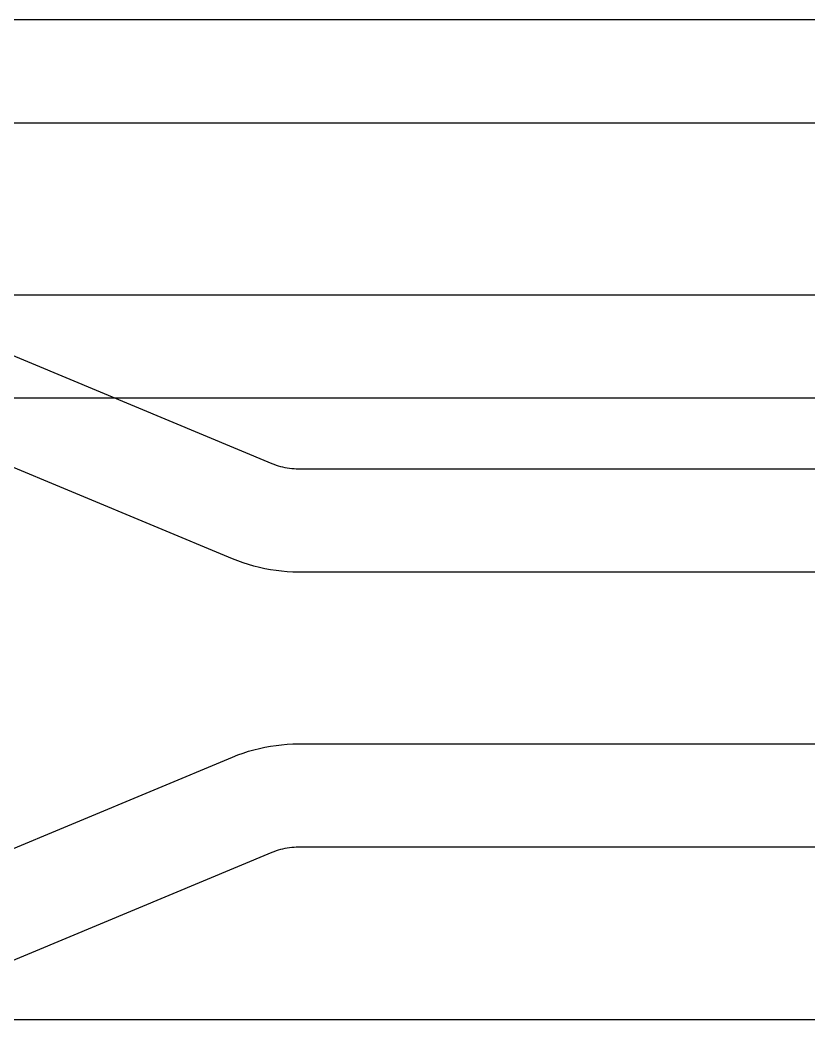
# Model space of a CAD drawing. Header units: millimetres. Extents: x 586 to 986, y -25 to 475.
# Drawn here: x 832.4 to 878.4, y 48.5 to 106.7 of the extents above; entities that cross this region are included whole.
import ezdxf

# ---------------------------------------------------------------- set-up
doc = ezdxf.new("R2010")
doc.units = ezdxf.units.MM
doc.header["$MEASUREMENT"] = 0
doc.layers.add('auxiliares', color=4, linetype='Continuous', true_color=0x00ffff)
doc.layers.add('corte', color=1, linetype='Continuous', true_color=0xff0000)

msp = doc.modelspace()

# ---------------------------------------------------------------- linework, layer by layer
at = {"layer": 'auxiliares'}
for p, q in [((892.347, 106.724), (820.088, 106.724)), ((847.118, 80.887), (827.34, 89.128)), ((820.343, 84.724), (892.347, 84.724)), ((847.24, 80.839), (847.118, 80.887)), ((847.364, 80.794), (847.24, 80.839)), ((847.489, 80.754), (847.364, 80.794)), ((847.616, 80.717), (847.489, 80.754)), ((847.743, 80.685), (847.616, 80.717)), ((847.872, 80.657), (847.743, 80.685)), ((848.001, 80.634), (847.872, 80.657)), ((848.132, 80.614), (848.001, 80.634)), ((848.262, 80.599), (848.132, 80.614)), ((848.393, 80.588), (848.262, 80.599)), ((848.525, 80.582), (848.393, 80.588)), ((848.656, 80.58), (848.525, 80.582)), ((920.66, 80.58), (848.656, 80.58)), ((827.34, 50.031), (847.118, 58.272)), ((847.118, 58.272), (847.24, 58.321)), ((847.24, 58.321), (847.364, 58.365)), ((847.364, 58.365), (847.489, 58.406)), ((847.489, 58.406), (847.616, 58.442)), ((847.616, 58.442), (847.743, 58.474)), ((847.743, 58.474), (847.872, 58.502)), ((847.872, 58.502), (848.001, 58.526)), ((848.001, 58.526), (848.132, 58.545)), ((848.132, 58.545), (848.262, 58.56)), ((848.262, 58.56), (848.393, 58.571)), ((848.393, 58.571), (848.525, 58.578)), ((848.525, 58.578), (848.656, 58.58)), ((848.656, 58.58), (920.916, 58.58)), ((892.347, 48.503), (820.088, 48.503))]:
    msp.add_line(p, q, dxfattribs=at)
at = {"layer": 'corte', "linetype": 'Continuous', "lineweight": 25}
for p, q in [((892.347, 100.724), (820.088, 100.724)), ((820.343, 90.724), (892.347, 90.724)), ((844.81, 75.349), (825.033, 83.59)), ((845.116, 75.227), (844.81, 75.349)), ((845.426, 75.116), (845.116, 75.227)), ((845.739, 75.015), (845.426, 75.116)), ((846.055, 74.924), (845.739, 75.015)), ((846.374, 74.844), (846.055, 74.924)), ((846.695, 74.774), (846.374, 74.844)), ((847.019, 74.715), (846.695, 74.774)), ((847.344, 74.666), (847.019, 74.715)), ((847.671, 74.628), (847.344, 74.666)), ((847.999, 74.601), (847.671, 74.628)), ((848.327, 74.585), (847.999, 74.601)), ((848.656, 74.58), (848.327, 74.585)), ((920.66, 74.58), (848.656, 74.58)), ((845.116, 63.932), (845.426, 64.043)), ((845.426, 64.043), (845.739, 64.145)), ((845.739, 64.145), (846.055, 64.235)), ((846.055, 64.235), (846.374, 64.316)), ((846.374, 64.316), (846.695, 64.385)), ((846.695, 64.385), (847.019, 64.445)), ((847.019, 64.445), (847.344, 64.493)), ((847.344, 64.493), (847.671, 64.531)), ((847.671, 64.531), (847.999, 64.558)), ((847.999, 64.558), (848.327, 64.574)), ((848.327, 64.574), (848.656, 64.58)), ((848.656, 64.58), (920.916, 64.58)), ((825.033, 55.57), (844.81, 63.81)), ((844.81, 63.81), (845.116, 63.932))]:
    msp.add_line(p, q, dxfattribs=at)

doc.saveas('drawing.dxf')
